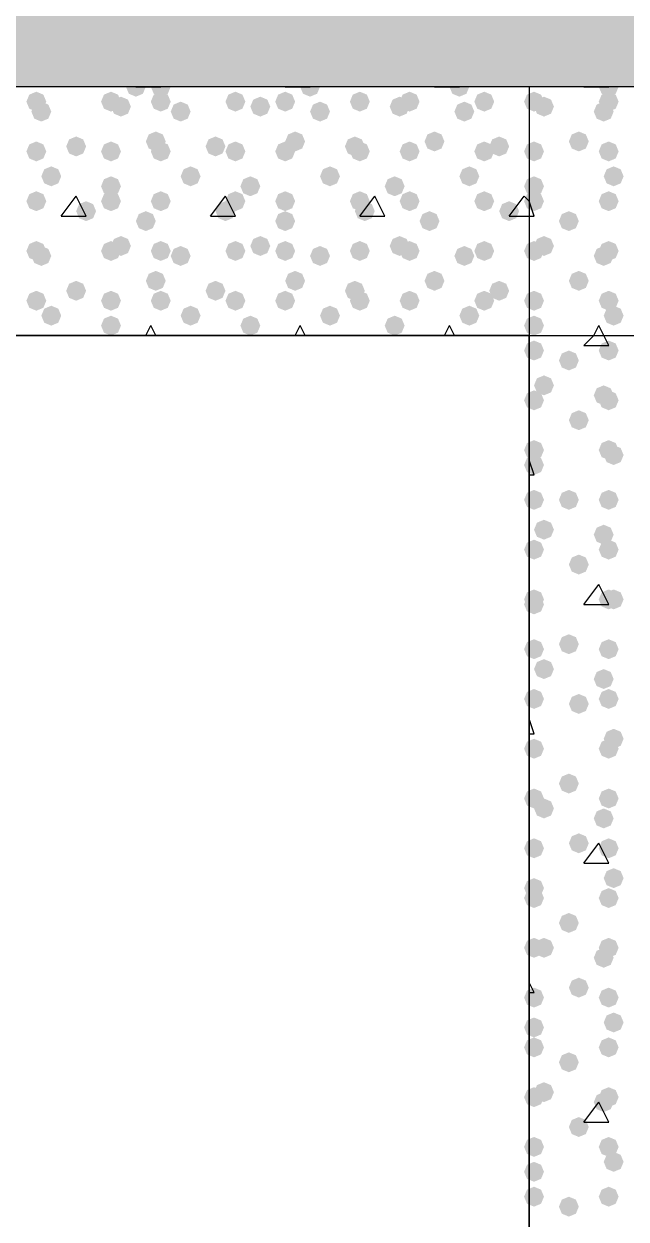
# Model space of a CAD drawing. Header units: millimetres. Extents: x 0 to 420, y 0 to 297.
# Drawn here: x 211.81 to 216.94, y 195.35 to 205.51 of the extents above; entities that cross this region are included whole.
import ezdxf

# ---------------------------------------------------------------- set-up
doc = ezdxf.new("R2010")
doc.units = ezdxf.units.MM
doc.layers.get('0').update_dxf_attribs({"linetype": 'CONTINUOUS'})

msp = doc.modelspace()

# ---------------------------------------------------------------- hatches: boundary and pattern name
at = {"true_color": 0x000008}
h = msp.add_hatch(color=0, dxfattribs=at)
h.paths.add_polyline_path([(379.603, 224.070333), (33.528, 224.070333), (379.603, 204.978)], flags=0)
h.paths.add_polyline_path([(33.528, 224.070333), (379.603, 204.978), (33.528, 204.978)], flags=0)
for points in [[(212.852, 204.978), (212.827129, 204.918204), (212.767333, 204.893333), (212.707538, 204.918204), (212.682667, 204.978), (212.707537, 205.037796), (212.767333, 205.062667), (212.827129, 205.037796)], [(213.063667, 204.978), (213.038796, 204.918204), (212.979, 204.893333), (212.919204, 204.918204), (212.894333, 204.978), (212.919204, 205.037796), (212.979, 205.062667), (213.038796, 205.037796)], [(214.333667, 204.978), (214.308796, 204.918204), (214.249, 204.893333), (214.189204, 204.918204), (214.164333, 204.978), (214.189204, 205.037796), (214.249, 205.062667), (214.308796, 205.037796)], [(215.603667, 204.978), (215.578796, 204.918204), (215.519, 204.893333), (215.459204, 204.918204), (215.434333, 204.978), (215.459204, 205.037796), (215.519, 205.062667), (215.578796, 205.037796)], [(212.005333, 204.851), (211.980462, 204.791204), (211.920667, 204.766333), (211.860871, 204.791204), (211.836, 204.851), (211.860871, 204.910796), (211.920667, 204.935667), (211.980462, 204.910796)], [(212.640333, 204.851), (212.615462, 204.791204), (212.555667, 204.766333), (212.495871, 204.791204), (212.471, 204.851), (212.495871, 204.910796), (212.555667, 204.935667), (212.615462, 204.910796)], [(213.063667, 204.851), (213.038796, 204.791204), (212.979, 204.766333), (212.919204, 204.791204), (212.894333, 204.851), (212.919204, 204.910796), (212.979, 204.935667), (213.038796, 204.910796)], [(213.698667, 204.851), (213.673796, 204.791204), (213.614, 204.766333), (213.554204, 204.791204), (213.529333, 204.851), (213.554204, 204.910796), (213.614, 204.935667), (213.673796, 204.910796)], [(214.122, 204.851), (214.097129, 204.791204), (214.037333, 204.766333), (213.977537, 204.791204), (213.952667, 204.851), (213.977537, 204.910796), (214.037333, 204.935667), (214.097129, 204.910796)], [(214.757, 204.851), (214.732129, 204.791204), (214.672333, 204.766333), (214.612537, 204.791204), (214.587667, 204.851), (214.612537, 204.910796), (214.672333, 204.935667), (214.732129, 204.910796)], [(215.180333, 204.851), (215.155462, 204.791204), (215.095667, 204.766333), (215.035871, 204.791204), (215.011, 204.851), (215.035871, 204.910796), (215.095667, 204.935667), (215.155462, 204.910796)], [(215.815333, 204.851), (215.790462, 204.791204), (215.730667, 204.766333), (215.670871, 204.791204), (215.646, 204.851), (215.670871, 204.910796), (215.730667, 204.935667), (215.790462, 204.910796)], [(212.047667, 204.766333), (212.022796, 204.706537), (211.963, 204.681667), (211.903204, 204.706537), (211.878333, 204.766333), (211.903204, 204.826129), (211.963, 204.851), (212.022796, 204.826129)], [(212.725, 204.808667), (212.700129, 204.748871), (212.640333, 204.724), (212.580537, 204.748871), (212.555667, 204.808667), (212.580537, 204.868462), (212.640333, 204.893333), (212.700129, 204.868463)], [(213.233, 204.766333), (213.208129, 204.706537), (213.148333, 204.681667), (213.088538, 204.706537), (213.063667, 204.766333), (213.088537, 204.826129), (213.148333, 204.851), (213.208129, 204.826129)], [(213.910333, 204.808667), (213.885462, 204.748871), (213.825667, 204.724), (213.765871, 204.748871), (213.741, 204.808667), (213.765871, 204.868462), (213.825667, 204.893333), (213.885462, 204.868463)], [(214.418333, 204.766333), (214.393463, 204.706537), (214.333667, 204.681667), (214.273871, 204.706537), (214.249, 204.766333), (214.273871, 204.826129), (214.333667, 204.851), (214.393462, 204.826129)], [(215.095667, 204.808667), (215.070796, 204.748871), (215.011, 204.724), (214.951204, 204.748871), (214.926333, 204.808667), (214.951204, 204.868462), (215.011, 204.893333), (215.070796, 204.868463)], [(215.646, 204.766333), (215.621129, 204.706537), (215.561333, 204.681667), (215.501538, 204.706537), (215.476667, 204.766333), (215.501537, 204.826129), (215.561333, 204.851), (215.621129, 204.826129)], [(212.344, 204.47), (212.319129, 204.410204), (212.259333, 204.385333), (212.199538, 204.410204), (212.174667, 204.47), (212.199537, 204.529796), (212.259333, 204.554667), (212.319129, 204.529796)], [(213.021333, 204.512333), (212.996462, 204.452537), (212.936667, 204.427667), (212.876871, 204.452537), (212.852, 204.512333), (212.876871, 204.572129), (212.936667, 204.597), (212.996462, 204.572129)], [(213.529333, 204.47), (213.504462, 204.410204), (213.444667, 204.385333), (213.384871, 204.410204), (213.36, 204.47), (213.384871, 204.529796), (213.444667, 204.554667), (213.504462, 204.529796)], [(214.206667, 204.512333), (214.181796, 204.452537), (214.122, 204.427667), (214.062204, 204.452537), (214.037333, 204.512333), (214.062204, 204.572129), (214.122, 204.597), (214.181796, 204.572129)], [(214.714667, 204.47), (214.689796, 204.410204), (214.63, 204.385333), (214.570204, 204.410204), (214.545333, 204.47), (214.570204, 204.529796), (214.63, 204.554667), (214.689796, 204.529796)], [(215.392, 204.512333), (215.367129, 204.452537), (215.307333, 204.427667), (215.247537, 204.452537), (215.222667, 204.512333), (215.247537, 204.572129), (215.307333, 204.597), (215.367129, 204.572129)], [(215.942333, 204.47), (215.917463, 204.410204), (215.857667, 204.385333), (215.797871, 204.410204), (215.773, 204.47), (215.797871, 204.529796), (215.857667, 204.554667), (215.917462, 204.529796)], [(212.005333, 204.427667), (211.980462, 204.367871), (211.920667, 204.343), (211.860871, 204.367871), (211.836, 204.427667), (211.860871, 204.487462), (211.920667, 204.512333), (211.980462, 204.487463)], [(212.640333, 204.427667), (212.615462, 204.367871), (212.555667, 204.343), (212.495871, 204.367871), (212.471, 204.427667), (212.495871, 204.487462), (212.555667, 204.512333), (212.615462, 204.487463)], [(213.063667, 204.427667), (213.038796, 204.367871), (212.979, 204.343), (212.919204, 204.367871), (212.894333, 204.427667), (212.919204, 204.487462), (212.979, 204.512333), (213.038796, 204.487463)], [(213.698667, 204.427667), (213.673796, 204.367871), (213.614, 204.343), (213.554204, 204.367871), (213.529333, 204.427667), (213.554204, 204.487462), (213.614, 204.512333), (213.673796, 204.487463)], [(214.122, 204.427667), (214.097129, 204.367871), (214.037333, 204.343), (213.977537, 204.367871), (213.952667, 204.427667), (213.977537, 204.487462), (214.037333, 204.512333), (214.097129, 204.487463)], [(214.757, 204.427667), (214.732129, 204.367871), (214.672333, 204.343), (214.612537, 204.367871), (214.587667, 204.427667), (214.612537, 204.487462), (214.672333, 204.512333), (214.732129, 204.487463)], [(215.180333, 204.427667), (215.155462, 204.367871), (215.095667, 204.343), (215.035871, 204.367871), (215.011, 204.427667), (215.035871, 204.487462), (215.095667, 204.512333), (215.155462, 204.487463)], [(215.815333, 204.427667), (215.790462, 204.367871), (215.730667, 204.343), (215.670871, 204.367871), (215.646, 204.427667), (215.670871, 204.487462), (215.730667, 204.512333), (215.790462, 204.487463)], [(212.132333, 204.216), (212.107463, 204.156204), (212.047667, 204.131333), (211.987871, 204.156204), (211.963, 204.216), (211.987871, 204.275796), (212.047667, 204.300667), (212.107462, 204.275796)], [(213.317667, 204.216), (213.292796, 204.156204), (213.233, 204.131333), (213.173204, 204.156204), (213.148333, 204.216), (213.173204, 204.275796), (213.233, 204.300667), (213.292796, 204.275796)], [(214.503, 204.216), (214.478129, 204.156204), (214.418333, 204.131333), (214.358538, 204.156204), (214.333667, 204.216), (214.358537, 204.275796), (214.418333, 204.300667), (214.478129, 204.275796)], [(215.688333, 204.216), (215.663462, 204.156204), (215.603667, 204.131333), (215.543871, 204.156204), (215.519, 204.216), (215.543871, 204.275796), (215.603667, 204.300667), (215.663462, 204.275796)], [(212.640333, 204.131333), (212.615462, 204.071537), (212.555667, 204.046667), (212.495871, 204.071537), (212.471, 204.131333), (212.495871, 204.191129), (212.555667, 204.216), (212.615462, 204.191129)], [(213.825667, 204.131333), (213.800796, 204.071537), (213.741, 204.046667), (213.681204, 204.071537), (213.656333, 204.131333), (213.681204, 204.191129), (213.741, 204.216), (213.800796, 204.191129)], [(215.053333, 204.131333), (215.028462, 204.071537), (214.968667, 204.046667), (214.908871, 204.071537), (214.884, 204.131333), (214.908871, 204.191129), (214.968667, 204.216), (215.028462, 204.191129)], [(212.005333, 204.004333), (211.980462, 203.944537), (211.920667, 203.919667), (211.860871, 203.944537), (211.836, 204.004333), (211.860871, 204.064129), (211.920667, 204.089), (211.980462, 204.064129)], [(212.640333, 204.004333), (212.615462, 203.944537), (212.555667, 203.919667), (212.495871, 203.944537), (212.471, 204.004333), (212.495871, 204.064129), (212.555667, 204.089), (212.615462, 204.064129)], [(213.063667, 204.004333), (213.038796, 203.944537), (212.979, 203.919667), (212.919204, 203.944537), (212.894333, 204.004333), (212.919204, 204.064129), (212.979, 204.089), (213.038796, 204.064129)], [(213.698667, 204.004333), (213.673796, 203.944537), (213.614, 203.919667), (213.554204, 203.944537), (213.529333, 204.004333), (213.554204, 204.064129), (213.614, 204.089), (213.673796, 204.064129)], [(214.122, 204.004333), (214.097129, 203.944537), (214.037333, 203.919667), (213.977537, 203.944537), (213.952667, 204.004333), (213.977537, 204.064129), (214.037333, 204.089), (214.097129, 204.064129)], [(214.757, 204.004333), (214.732129, 203.944537), (214.672333, 203.919667), (214.612537, 203.944537), (214.587667, 204.004333), (214.612537, 204.064129), (214.672333, 204.089), (214.732129, 204.064129)], [(215.180333, 204.004333), (215.155462, 203.944537), (215.095667, 203.919667), (215.035871, 203.944537), (215.011, 204.004333), (215.035871, 204.064129), (215.095667, 204.089), (215.155462, 204.064129)], [(215.815333, 204.004333), (215.790462, 203.944537), (215.730667, 203.919667), (215.670871, 203.944537), (215.646, 204.004333), (215.670871, 204.064129), (215.730667, 204.089), (215.790462, 204.064129)], [(212.428667, 203.919667), (212.403796, 203.859871), (212.344, 203.835), (212.284204, 203.859871), (212.259333, 203.919667), (212.284204, 203.979462), (212.344, 204.004333), (212.403796, 203.979463)], [(212.936667, 203.835), (212.911796, 203.775204), (212.852, 203.750333), (212.792204, 203.775204), (212.767333, 203.835), (212.792204, 203.894796), (212.852, 203.919667), (212.911796, 203.894796)], [(213.614, 203.919667), (213.589129, 203.859871), (213.529333, 203.835), (213.469538, 203.859871), (213.444667, 203.919667), (213.469537, 203.979462), (213.529333, 204.004333), (213.589129, 203.979463)], [(214.122, 203.835), (214.097129, 203.775204), (214.037333, 203.750333), (213.977537, 203.775204), (213.952667, 203.835), (213.977537, 203.894796), (214.037333, 203.919667), (214.097129, 203.894796)], [(214.799333, 203.919667), (214.774463, 203.859871), (214.714667, 203.835), (214.654871, 203.859871), (214.63, 203.919667), (214.654871, 203.979462), (214.714667, 204.004333), (214.774462, 203.979463)], [(215.349667, 203.835), (215.324796, 203.775204), (215.265, 203.750333), (215.205204, 203.775204), (215.180333, 203.835), (215.205204, 203.894796), (215.265, 203.919667), (215.324796, 203.894796)], [(216.027, 203.919667), (216.002129, 203.859871), (215.942333, 203.835), (215.882537, 203.859871), (215.857667, 203.919667), (215.882537, 203.979462), (215.942333, 204.004333), (216.002129, 203.979463)], [(212.005333, 203.581), (211.980462, 203.521204), (211.920667, 203.496333), (211.860871, 203.521204), (211.836, 203.581), (211.860871, 203.640796), (211.920667, 203.665667), (211.980462, 203.640796)], [(212.047667, 203.538667), (212.022796, 203.478871), (211.963, 203.454), (211.903204, 203.478871), (211.878333, 203.538667), (211.903204, 203.598462), (211.963, 203.623333), (212.022796, 203.598463)], [(212.640333, 203.581), (212.615462, 203.521204), (212.555667, 203.496333), (212.495871, 203.521204), (212.471, 203.581), (212.495871, 203.640796), (212.555667, 203.665667), (212.615462, 203.640796)], [(212.725, 203.623333), (212.700129, 203.563538), (212.640333, 203.538667), (212.580537, 203.563538), (212.555667, 203.623333), (212.580537, 203.683129), (212.640333, 203.708), (212.700129, 203.683129)], [(213.063667, 203.581), (213.038796, 203.521204), (212.979, 203.496333), (212.919204, 203.521204), (212.894333, 203.581), (212.919204, 203.640796), (212.979, 203.665667), (213.038796, 203.640796)], [(213.233, 203.538667), (213.208129, 203.478871), (213.148333, 203.454), (213.088538, 203.478871), (213.063667, 203.538667), (213.088537, 203.598462), (213.148333, 203.623333), (213.208129, 203.598463)], [(213.698667, 203.581), (213.673796, 203.521204), (213.614, 203.496333), (213.554204, 203.521204), (213.529333, 203.581), (213.554204, 203.640796), (213.614, 203.665667), (213.673796, 203.640796)], [(213.910333, 203.623333), (213.885462, 203.563538), (213.825667, 203.538667), (213.765871, 203.563538), (213.741, 203.623333), (213.765871, 203.683129), (213.825667, 203.708), (213.885462, 203.683129)], [(214.122, 203.581), (214.097129, 203.521204), (214.037333, 203.496333), (213.977537, 203.521204), (213.952667, 203.581), (213.977537, 203.640796), (214.037333, 203.665667), (214.097129, 203.640796)], [(214.418333, 203.538667), (214.393463, 203.478871), (214.333667, 203.454), (214.273871, 203.478871), (214.249, 203.538667), (214.273871, 203.598462), (214.333667, 203.623333), (214.393462, 203.598463)], [(214.757, 203.581), (214.732129, 203.521204), (214.672333, 203.496333), (214.612537, 203.521204), (214.587667, 203.581), (214.612537, 203.640796), (214.672333, 203.665667), (214.732129, 203.640796)], [(215.095667, 203.623333), (215.070796, 203.563538), (215.011, 203.538667), (214.951204, 203.563538), (214.926333, 203.623333), (214.951204, 203.683129), (215.011, 203.708), (215.070796, 203.683129)], [(215.180333, 203.581), (215.155462, 203.521204), (215.095667, 203.496333), (215.035871, 203.521204), (215.011, 203.581), (215.035871, 203.640796), (215.095667, 203.665667), (215.155462, 203.640796)], [(215.646, 203.538667), (215.621129, 203.478871), (215.561333, 203.454), (215.501538, 203.478871), (215.476667, 203.538667), (215.501537, 203.598462), (215.561333, 203.623333), (215.621129, 203.598463)], [(215.815333, 203.581), (215.790462, 203.521204), (215.730667, 203.496333), (215.670871, 203.521204), (215.646, 203.581), (215.670871, 203.640796), (215.730667, 203.665667), (215.790462, 203.640796)], [(213.021333, 203.327), (212.996462, 203.267204), (212.936667, 203.242333), (212.876871, 203.267204), (212.852, 203.327), (212.876871, 203.386796), (212.936667, 203.411667), (212.996462, 203.386796)], [(214.206667, 203.327), (214.181796, 203.267204), (214.122, 203.242333), (214.062204, 203.267204), (214.037333, 203.327), (214.062204, 203.386796), (214.122, 203.411667), (214.181796, 203.386796)], [(215.392, 203.327), (215.367129, 203.267204), (215.307333, 203.242333), (215.247537, 203.267204), (215.222667, 203.327), (215.247537, 203.386796), (215.307333, 203.411667), (215.367129, 203.386796)], [(212.344, 203.242333), (212.319129, 203.182537), (212.259333, 203.157667), (212.199538, 203.182537), (212.174667, 203.242333), (212.199537, 203.302129), (212.259333, 203.327), (212.319129, 203.302129)], [(213.529333, 203.242333), (213.504462, 203.182537), (213.444667, 203.157667), (213.384871, 203.182537), (213.36, 203.242333), (213.384871, 203.302129), (213.444667, 203.327), (213.504462, 203.302129)], [(214.714667, 203.242333), (214.689796, 203.182537), (214.63, 203.157667), (214.570204, 203.182537), (214.545333, 203.242333), (214.570204, 203.302129), (214.63, 203.327), (214.689796, 203.302129)], [(215.942333, 203.242333), (215.917463, 203.182537), (215.857667, 203.157667), (215.797871, 203.182537), (215.773, 203.242333), (215.797871, 203.302129), (215.857667, 203.327), (215.917462, 203.302129)], [(212.005333, 203.157667), (211.980462, 203.097871), (211.920667, 203.073), (211.860871, 203.097871), (211.836, 203.157667), (211.860871, 203.217462), (211.920667, 203.242333), (211.980462, 203.217463)], [(212.640333, 203.157667), (212.615462, 203.097871), (212.555667, 203.073), (212.495871, 203.097871), (212.471, 203.157667), (212.495871, 203.217462), (212.555667, 203.242333), (212.615462, 203.217463)], [(213.063667, 203.157667), (213.038796, 203.097871), (212.979, 203.073), (212.919204, 203.097871), (212.894333, 203.157667), (212.919204, 203.217462), (212.979, 203.242333), (213.038796, 203.217463)], [(213.698667, 203.157667), (213.673796, 203.097871), (213.614, 203.073), (213.554204, 203.097871), (213.529333, 203.157667), (213.554204, 203.217462), (213.614, 203.242333), (213.673796, 203.217463)], [(214.122, 203.157667), (214.097129, 203.097871), (214.037333, 203.073), (213.977537, 203.097871), (213.952667, 203.157667), (213.977537, 203.217462), (214.037333, 203.242333), (214.097129, 203.217463)], [(214.757, 203.157667), (214.732129, 203.097871), (214.672333, 203.073), (214.612537, 203.097871), (214.587667, 203.157667), (214.612537, 203.217462), (214.672333, 203.242333), (214.732129, 203.217463)], [(215.180333, 203.157667), (215.155462, 203.097871), (215.095667, 203.073), (215.035871, 203.097871), (215.011, 203.157667), (215.035871, 203.217462), (215.095667, 203.242333), (215.155462, 203.217463)], [(215.815333, 203.157667), (215.790462, 203.097871), (215.730667, 203.073), (215.670871, 203.097871), (215.646, 203.157667), (215.670871, 203.217462), (215.730667, 203.242333), (215.790462, 203.217463)], [(212.132333, 203.030667), (212.107463, 202.970871), (212.047667, 202.946), (211.987871, 202.970871), (211.963, 203.030667), (211.987871, 203.090462), (212.047667, 203.115333), (212.107462, 203.090463)], [(213.317667, 203.030667), (213.292796, 202.970871), (213.233, 202.946), (213.173204, 202.970871), (213.148333, 203.030667), (213.173204, 203.090462), (213.233, 203.115333), (213.292796, 203.090463)], [(214.503, 203.030667), (214.478129, 202.970871), (214.418333, 202.946), (214.358538, 202.970871), (214.333667, 203.030667), (214.358537, 203.090462), (214.418333, 203.115333), (214.478129, 203.090463)], [(215.688333, 203.030667), (215.663462, 202.970871), (215.603667, 202.946), (215.543871, 202.970871), (215.519, 203.030667), (215.543871, 203.090462), (215.603667, 203.115333), (215.663462, 203.090463)], [(212.640333, 202.946), (212.615462, 202.886204), (212.555667, 202.861333), (212.495871, 202.886204), (212.471, 202.946), (212.495871, 203.005796), (212.555667, 203.030667), (212.615462, 203.005796)], [(213.825667, 202.946), (213.800796, 202.886204), (213.741, 202.861333), (213.681204, 202.886204), (213.656333, 202.946), (213.681204, 203.005796), (213.741, 203.030667), (213.800796, 203.005796)], [(215.053333, 202.946), (215.028462, 202.886204), (214.968667, 202.861333), (214.908871, 202.886204), (214.884, 202.946), (214.908871, 203.005796), (214.968667, 203.030667), (215.028462, 203.005796)], [(216.238667, 202.734333), (216.213796, 202.674537), (216.154, 202.649667), (216.094204, 202.674537), (216.069333, 202.734333), (216.094204, 202.794129), (216.154, 202.819), (216.213796, 202.794129)], [(216.873667, 202.734333), (216.848796, 202.674537), (216.789, 202.649667), (216.729204, 202.674537), (216.704333, 202.734333), (216.729204, 202.794129), (216.789, 202.819), (216.848796, 202.794129)], [(216.535, 202.649667), (216.510129, 202.589871), (216.450333, 202.565), (216.390537, 202.589871), (216.365667, 202.649667), (216.390537, 202.709462), (216.450333, 202.734333), (216.510129, 202.709463)], [(216.323333, 202.438), (216.298463, 202.378204), (216.238667, 202.353333), (216.178871, 202.378204), (216.154, 202.438), (216.178871, 202.497796), (216.238667, 202.522667), (216.298462, 202.497796)], [(216.238667, 202.311), (216.213796, 202.251204), (216.154, 202.226333), (216.094204, 202.251204), (216.069333, 202.311), (216.094204, 202.370796), (216.154, 202.395667), (216.213796, 202.370796)], [(216.831333, 202.353333), (216.806462, 202.293537), (216.746667, 202.268667), (216.686871, 202.293537), (216.662, 202.353333), (216.686871, 202.413129), (216.746667, 202.438), (216.806462, 202.413129)], [(216.873667, 202.311), (216.848796, 202.251204), (216.789, 202.226333), (216.729204, 202.251204), (216.704333, 202.311), (216.729204, 202.370796), (216.789, 202.395667), (216.848796, 202.370796)], [(216.619667, 202.141667), (216.594796, 202.081871), (216.535, 202.057), (216.475204, 202.081871), (216.450333, 202.141667), (216.475204, 202.201462), (216.535, 202.226333), (216.594796, 202.201463)], [(216.238667, 201.887667), (216.213796, 201.827871), (216.154, 201.803), (216.094204, 201.827871), (216.069333, 201.887667), (216.094204, 201.947462), (216.154, 201.972333), (216.213796, 201.947463)], [(216.873667, 201.887667), (216.848796, 201.827871), (216.789, 201.803), (216.729204, 201.827871), (216.704333, 201.887667), (216.729204, 201.947462), (216.789, 201.972333), (216.848796, 201.947463)], [(216.916, 201.845333), (216.891129, 201.785537), (216.831333, 201.760667), (216.771538, 201.785537), (216.746667, 201.845333), (216.771537, 201.905129), (216.831333, 201.93), (216.891129, 201.905129)], [(216.238667, 201.760667), (216.213796, 201.700871), (216.154, 201.676), (216.094204, 201.700871), (216.069333, 201.760667), (216.094204, 201.820462), (216.154, 201.845333), (216.213796, 201.820463)], [(216.238667, 201.464333), (216.213796, 201.404538), (216.154, 201.379667), (216.094204, 201.404538), (216.069333, 201.464333), (216.094204, 201.524129), (216.154, 201.549), (216.213796, 201.524129)], [(216.535, 201.464333), (216.510129, 201.404538), (216.450333, 201.379667), (216.390537, 201.404538), (216.365667, 201.464333), (216.390537, 201.524129), (216.450333, 201.549), (216.510129, 201.524129)], [(216.873667, 201.464333), (216.848796, 201.404538), (216.789, 201.379667), (216.729204, 201.404538), (216.704333, 201.464333), (216.729204, 201.524129), (216.789, 201.549), (216.848796, 201.524129)], [(216.323333, 201.210333), (216.298463, 201.150537), (216.238667, 201.125667), (216.178871, 201.150537), (216.154, 201.210333), (216.178871, 201.270129), (216.238667, 201.295), (216.298462, 201.270129)], [(216.831333, 201.168), (216.806462, 201.108204), (216.746667, 201.083333), (216.686871, 201.108204), (216.662, 201.168), (216.686871, 201.227796), (216.746667, 201.252667), (216.806462, 201.227796)], [(216.238667, 201.041), (216.213796, 200.981204), (216.154, 200.956333), (216.094204, 200.981204), (216.069333, 201.041), (216.094204, 201.100796), (216.154, 201.125667), (216.213796, 201.100796)], [(216.873667, 201.041), (216.848796, 200.981204), (216.789, 200.956333), (216.729204, 200.981204), (216.704333, 201.041), (216.729204, 201.100796), (216.789, 201.125667), (216.848796, 201.100796)], [(216.619667, 200.914), (216.594796, 200.854204), (216.535, 200.829333), (216.475204, 200.854204), (216.450333, 200.914), (216.475204, 200.973796), (216.535, 200.998667), (216.594796, 200.973796)], [(216.238667, 200.617667), (216.213796, 200.557871), (216.154, 200.533), (216.094204, 200.557871), (216.069333, 200.617667), (216.094204, 200.677462), (216.154, 200.702333), (216.213796, 200.677463)], [(216.238667, 200.575333), (216.213796, 200.515537), (216.154, 200.490667), (216.094204, 200.515537), (216.069333, 200.575333), (216.094204, 200.635129), (216.154, 200.66), (216.213796, 200.635129)], [(216.873667, 200.617667), (216.848796, 200.557871), (216.789, 200.533), (216.729204, 200.557871), (216.704333, 200.617667), (216.729204, 200.677462), (216.789, 200.702333), (216.848796, 200.677463)], [(216.916, 200.617667), (216.891129, 200.557871), (216.831333, 200.533), (216.771538, 200.557871), (216.746667, 200.617667), (216.771537, 200.677462), (216.831333, 200.702333), (216.891129, 200.677463)], [(216.238667, 200.194333), (216.213796, 200.134537), (216.154, 200.109667), (216.094204, 200.134537), (216.069333, 200.194333), (216.094204, 200.254129), (216.154, 200.279), (216.213796, 200.254129)], [(216.535, 200.236667), (216.510129, 200.176871), (216.450333, 200.152), (216.390537, 200.176871), (216.365667, 200.236667), (216.390537, 200.296462), (216.450333, 200.321333), (216.510129, 200.296463)], [(216.873667, 200.194333), (216.848796, 200.134537), (216.789, 200.109667), (216.729204, 200.134537), (216.704333, 200.194333), (216.729204, 200.254129), (216.789, 200.279), (216.848796, 200.254129)], [(216.323333, 200.025), (216.298463, 199.965204), (216.238667, 199.940333), (216.178871, 199.965204), (216.154, 200.025), (216.178871, 200.084796), (216.238667, 200.109667), (216.298462, 200.084796)], [(216.831333, 199.940333), (216.806462, 199.880537), (216.746667, 199.855667), (216.686871, 199.880537), (216.662, 199.940333), (216.686871, 200.000129), (216.746667, 200.025), (216.806462, 200.000129)], [(216.238667, 199.771), (216.213796, 199.711204), (216.154, 199.686333), (216.094204, 199.711204), (216.069333, 199.771), (216.094204, 199.830796), (216.154, 199.855667), (216.213796, 199.830796)], [(216.873667, 199.771), (216.848796, 199.711204), (216.789, 199.686333), (216.729204, 199.711204), (216.704333, 199.771), (216.729204, 199.830796), (216.789, 199.855667), (216.848796, 199.830796)], [(216.619667, 199.728667), (216.594796, 199.668871), (216.535, 199.644), (216.475204, 199.668871), (216.450333, 199.728667), (216.475204, 199.788462), (216.535, 199.813333), (216.594796, 199.788463)], [(216.916, 199.432333), (216.891129, 199.372537), (216.831333, 199.347667), (216.771538, 199.372537), (216.746667, 199.432333), (216.771537, 199.492129), (216.831333, 199.517), (216.891129, 199.492129)], [(216.238667, 199.347667), (216.213796, 199.287871), (216.154, 199.263), (216.094204, 199.287871), (216.069333, 199.347667), (216.094204, 199.407462), (216.154, 199.432333), (216.213796, 199.407463)], [(216.238667, 199.347667), (216.213796, 199.287871), (216.154, 199.263), (216.094204, 199.287871), (216.069333, 199.347667), (216.094204, 199.407462), (216.154, 199.432333), (216.213796, 199.407463)], [(216.873667, 199.347667), (216.848796, 199.287871), (216.789, 199.263), (216.729204, 199.287871), (216.704333, 199.347667), (216.729204, 199.407462), (216.789, 199.432333), (216.848796, 199.407463)], [(216.535, 199.051333), (216.510129, 198.991537), (216.450333, 198.966667), (216.390537, 198.991537), (216.365667, 199.051333), (216.390537, 199.111129), (216.450333, 199.136), (216.510129, 199.111129)], [(216.238667, 198.924333), (216.213796, 198.864537), (216.154, 198.839667), (216.094204, 198.864537), (216.069333, 198.924333), (216.094204, 198.984129), (216.154, 199.009), (216.213796, 198.984129)], [(216.873667, 198.924333), (216.848796, 198.864537), (216.789, 198.839667), (216.729204, 198.864537), (216.704333, 198.924333), (216.729204, 198.984129), (216.789, 199.009), (216.848796, 198.984129)], [(216.323333, 198.839667), (216.298463, 198.779871), (216.238667, 198.755), (216.178871, 198.779871), (216.154, 198.839667), (216.178871, 198.899462), (216.238667, 198.924333), (216.298462, 198.899463)], [(216.831333, 198.755), (216.806462, 198.695204), (216.746667, 198.670333), (216.686871, 198.695204), (216.662, 198.755), (216.686871, 198.814796), (216.746667, 198.839667), (216.806462, 198.814796)], [(216.619667, 198.543333), (216.594796, 198.483537), (216.535, 198.458667), (216.475204, 198.483537), (216.450333, 198.543333), (216.475204, 198.603129), (216.535, 198.628), (216.594796, 198.603129)], [(216.238667, 198.501), (216.213796, 198.441204), (216.154, 198.416333), (216.094204, 198.441204), (216.069333, 198.501), (216.094204, 198.560796), (216.154, 198.585667), (216.213796, 198.560796)], [(216.873667, 198.501), (216.848796, 198.441204), (216.789, 198.416333), (216.729204, 198.441204), (216.704333, 198.501), (216.729204, 198.560796), (216.789, 198.585667), (216.848796, 198.560796)], [(216.916, 198.247), (216.891129, 198.187204), (216.831333, 198.162333), (216.771538, 198.187204), (216.746667, 198.247), (216.771537, 198.306796), (216.831333, 198.331667), (216.891129, 198.306796)], [(216.238667, 198.162333), (216.213796, 198.102537), (216.154, 198.077667), (216.094204, 198.102537), (216.069333, 198.162333), (216.094204, 198.222129), (216.154, 198.247), (216.213796, 198.222129)], [(216.238667, 198.077667), (216.213796, 198.017871), (216.154, 197.993), (216.094204, 198.017871), (216.069333, 198.077667), (216.094204, 198.137462), (216.154, 198.162333), (216.213796, 198.137463)], [(216.873667, 198.077667), (216.848796, 198.017871), (216.789, 197.993), (216.729204, 198.017871), (216.704333, 198.077667), (216.729204, 198.137462), (216.789, 198.162333), (216.848796, 198.137463)], [(216.535, 197.866), (216.510129, 197.806204), (216.450333, 197.781333), (216.390537, 197.806204), (216.365667, 197.866), (216.390537, 197.925796), (216.450333, 197.950667), (216.510129, 197.925796)], [(216.238667, 197.654333), (216.213796, 197.594538), (216.154, 197.569667), (216.094204, 197.594538), (216.069333, 197.654333), (216.094204, 197.714129), (216.154, 197.739), (216.213796, 197.714129)], [(216.323333, 197.654333), (216.298463, 197.594538), (216.238667, 197.569667), (216.178871, 197.594538), (216.154, 197.654333), (216.178871, 197.714129), (216.238667, 197.739), (216.298462, 197.714129)], [(216.873667, 197.654333), (216.848796, 197.594538), (216.789, 197.569667), (216.729204, 197.594538), (216.704333, 197.654333), (216.729204, 197.714129), (216.789, 197.739), (216.848796, 197.714129)], [(216.831333, 197.569667), (216.806462, 197.509871), (216.746667, 197.485), (216.686871, 197.509871), (216.662, 197.569667), (216.686871, 197.629462), (216.746667, 197.654333), (216.806462, 197.629463)], [(216.238667, 197.231), (216.213796, 197.171204), (216.154, 197.146333), (216.094204, 197.171204), (216.069333, 197.231), (216.094204, 197.290796), (216.154, 197.315667), (216.213796, 197.290796)], [(216.619667, 197.315667), (216.594796, 197.255871), (216.535, 197.231), (216.475204, 197.255871), (216.450333, 197.315667), (216.475204, 197.375462), (216.535, 197.400333), (216.594796, 197.375463)], [(216.873667, 197.231), (216.848796, 197.171204), (216.789, 197.146333), (216.729204, 197.171204), (216.704333, 197.231), (216.729204, 197.290796), (216.789, 197.315667), (216.848796, 197.290796)], [(216.916, 197.019333), (216.891129, 196.959537), (216.831333, 196.934667), (216.771538, 196.959537), (216.746667, 197.019333), (216.771537, 197.079129), (216.831333, 197.104), (216.891129, 197.079129)], [(216.238667, 196.977), (216.213796, 196.917204), (216.154, 196.892333), (216.094204, 196.917204), (216.069333, 196.977), (216.094204, 197.036796), (216.154, 197.061667), (216.213796, 197.036796)], [(216.238667, 196.807667), (216.213796, 196.747871), (216.154, 196.723), (216.094204, 196.747871), (216.069333, 196.807667), (216.094204, 196.867462), (216.154, 196.892333), (216.213796, 196.867463)], [(216.873667, 196.807667), (216.848796, 196.747871), (216.789, 196.723), (216.729204, 196.747871), (216.704333, 196.807667), (216.729204, 196.867462), (216.789, 196.892333), (216.848796, 196.867463)], [(216.535, 196.680667), (216.510129, 196.620871), (216.450333, 196.596), (216.390537, 196.620871), (216.365667, 196.680667), (216.390537, 196.740462), (216.450333, 196.765333), (216.510129, 196.740463)], [(216.323333, 196.426667), (216.298463, 196.366871), (216.238667, 196.342), (216.178871, 196.366871), (216.154, 196.426667), (216.178871, 196.486462), (216.238667, 196.511333), (216.298462, 196.486463)], [(216.238667, 196.384333), (216.213796, 196.324537), (216.154, 196.299667), (216.094204, 196.324537), (216.069333, 196.384333), (216.094204, 196.444129), (216.154, 196.469), (216.213796, 196.444129)], [(216.831333, 196.342), (216.806462, 196.282204), (216.746667, 196.257333), (216.686871, 196.282204), (216.662, 196.342), (216.686871, 196.401796), (216.746667, 196.426667), (216.806462, 196.401796)], [(216.873667, 196.384333), (216.848796, 196.324537), (216.789, 196.299667), (216.729204, 196.324537), (216.704333, 196.384333), (216.729204, 196.444129), (216.789, 196.469), (216.848796, 196.444129)], [(216.619667, 196.130333), (216.594796, 196.070537), (216.535, 196.045667), (216.475204, 196.070537), (216.450333, 196.130333), (216.475204, 196.190129), (216.535, 196.215), (216.594796, 196.190129)], [(216.238667, 195.961), (216.213796, 195.901204), (216.154, 195.876333), (216.094204, 195.901204), (216.069333, 195.961), (216.094204, 196.020796), (216.154, 196.045667), (216.213796, 196.020796)], [(216.873667, 195.961), (216.848796, 195.901204), (216.789, 195.876333), (216.729204, 195.901204), (216.704333, 195.961), (216.729204, 196.020796), (216.789, 196.045667), (216.848796, 196.020796)], [(216.916, 195.834), (216.891129, 195.774204), (216.831333, 195.749333), (216.771538, 195.774204), (216.746667, 195.834), (216.771537, 195.893796), (216.831333, 195.918667), (216.891129, 195.893796)], [(216.238667, 195.749333), (216.213796, 195.689537), (216.154, 195.664667), (216.094204, 195.689537), (216.069333, 195.749333), (216.094204, 195.809129), (216.154, 195.834), (216.213796, 195.809129)], [(216.238667, 195.537667), (216.213796, 195.477871), (216.154, 195.453), (216.094204, 195.477871), (216.069333, 195.537667), (216.094204, 195.597462), (216.154, 195.622333), (216.213796, 195.597463)], [(216.873667, 195.537667), (216.848796, 195.477871), (216.789, 195.453), (216.729204, 195.477871), (216.704333, 195.537667), (216.729204, 195.597462), (216.789, 195.622333), (216.848796, 195.597463)], [(216.535, 195.453), (216.510129, 195.393204), (216.450333, 195.368333), (216.390537, 195.393204), (216.365667, 195.453), (216.390537, 195.512796), (216.450333, 195.537667), (216.510129, 195.512796)]]:
    msp.add_hatch(color=0, dxfattribs=at).paths.add_polyline_path(points, flags=0)
at = {"true_color": 0x000007}
for points in [[(216.873667, 204.978), (216.848796, 204.918204), (216.789, 204.893333), (216.729204, 204.918204), (216.704333, 204.978), (216.729204, 205.037796), (216.789, 205.062667), (216.848796, 205.037796)], [(216.238667, 204.851), (216.213796, 204.791204), (216.154, 204.766333), (216.094204, 204.791204), (216.069333, 204.851), (216.094204, 204.910796), (216.154, 204.935667), (216.213796, 204.910796)], [(216.873667, 204.851), (216.848796, 204.791204), (216.789, 204.766333), (216.729204, 204.791204), (216.704333, 204.851), (216.729204, 204.910796), (216.789, 204.935667), (216.848796, 204.910796)], [(216.323333, 204.808667), (216.298463, 204.748871), (216.238667, 204.724), (216.178871, 204.748871), (216.154, 204.808667), (216.178871, 204.868462), (216.238667, 204.893333), (216.298462, 204.868463)], [(216.831333, 204.766333), (216.806462, 204.706537), (216.746667, 204.681667), (216.686871, 204.706537), (216.662, 204.766333), (216.686871, 204.826129), (216.746667, 204.851), (216.806462, 204.826129)], [(216.619667, 204.512333), (216.594796, 204.452537), (216.535, 204.427667), (216.475204, 204.452537), (216.450333, 204.512333), (216.475204, 204.572129), (216.535, 204.597), (216.594796, 204.572129)], [(216.238667, 204.427667), (216.213796, 204.367871), (216.154, 204.343), (216.094204, 204.367871), (216.069333, 204.427667), (216.094204, 204.487462), (216.154, 204.512333), (216.213796, 204.487463)], [(216.873667, 204.427667), (216.848796, 204.367871), (216.789, 204.343), (216.729204, 204.367871), (216.704333, 204.427667), (216.729204, 204.487462), (216.789, 204.512333), (216.848796, 204.487463)], [(216.916, 204.216), (216.891129, 204.156204), (216.831333, 204.131333), (216.771538, 204.156204), (216.746667, 204.216), (216.771537, 204.275796), (216.831333, 204.300667), (216.891129, 204.275796)], [(216.238667, 204.131333), (216.213796, 204.071537), (216.154, 204.046667), (216.094204, 204.071537), (216.069333, 204.131333), (216.094204, 204.191129), (216.154, 204.216), (216.213796, 204.191129)], [(216.238667, 204.004333), (216.213796, 203.944537), (216.154, 203.919667), (216.094204, 203.944537), (216.069333, 204.004333), (216.094204, 204.064129), (216.154, 204.089), (216.213796, 204.064129)], [(216.873667, 204.004333), (216.848796, 203.944537), (216.789, 203.919667), (216.729204, 203.944537), (216.704333, 204.004333), (216.729204, 204.064129), (216.789, 204.089), (216.848796, 204.064129)], [(216.535, 203.835), (216.510129, 203.775204), (216.450333, 203.750333), (216.390537, 203.775204), (216.365667, 203.835), (216.390537, 203.894796), (216.450333, 203.919667), (216.510129, 203.894796)], [(216.238667, 203.581), (216.213796, 203.521204), (216.154, 203.496333), (216.094204, 203.521204), (216.069333, 203.581), (216.094204, 203.640796), (216.154, 203.665667), (216.213796, 203.640796)], [(216.323333, 203.623333), (216.298463, 203.563538), (216.238667, 203.538667), (216.178871, 203.563538), (216.154, 203.623333), (216.178871, 203.683129), (216.238667, 203.708), (216.298462, 203.683129)], [(216.831333, 203.538667), (216.806462, 203.478871), (216.746667, 203.454), (216.686871, 203.478871), (216.662, 203.538667), (216.686871, 203.598462), (216.746667, 203.623333), (216.806462, 203.598463)], [(216.873667, 203.581), (216.848796, 203.521204), (216.789, 203.496333), (216.729204, 203.521204), (216.704333, 203.581), (216.729204, 203.640796), (216.789, 203.665667), (216.848796, 203.640796)], [(216.619667, 203.327), (216.594796, 203.267204), (216.535, 203.242333), (216.475204, 203.267204), (216.450333, 203.327), (216.475204, 203.386796), (216.535, 203.411667), (216.594796, 203.386796)], [(216.238667, 203.157667), (216.213796, 203.097871), (216.154, 203.073), (216.094204, 203.097871), (216.069333, 203.157667), (216.094204, 203.217462), (216.154, 203.242333), (216.213796, 203.217463)], [(216.873667, 203.157667), (216.848796, 203.097871), (216.789, 203.073), (216.729204, 203.097871), (216.704333, 203.157667), (216.729204, 203.217462), (216.789, 203.242333), (216.848796, 203.217463)], [(216.916, 203.030667), (216.891129, 202.970871), (216.831333, 202.946), (216.771538, 202.970871), (216.746667, 203.030667), (216.771537, 203.090462), (216.831333, 203.115333), (216.891129, 203.090463)], [(216.238667, 202.946), (216.213796, 202.886204), (216.154, 202.861333), (216.094204, 202.886204), (216.069333, 202.946), (216.094204, 203.005796), (216.154, 203.030667), (216.213796, 203.005796)]]:
    msp.add_hatch(color=0, dxfattribs=at).paths.add_polyline_path(points, flags=0)

# ---------------------------------------------------------------- linework, layer by layer
at = {"color": 0, "true_color": 0x000008}
msp.add_lwpolyline([(33.528, 224.070333), (379.603, 204.978), (33.528, 204.978)], close=True, dxfattribs=at)
at = {"color": 0, "true_color": 0x000007}
for points in [[(32.469667, 183.811333), (32.469667, 160.485667), (380.661333, 160.485667), (380.661333, 183.811333), (218.228333, 183.811333), (218.228333, 204.978), (194.902667, 204.978), (194.902667, 183.811333)], [(32.469667, 183.811333), (32.469667, 160.485667), (380.661333, 160.485667), (380.661333, 183.811333), (218.228333, 183.811333), (218.228333, 204.978), (194.902667, 204.978), (194.902667, 183.811333)], [(216.111667, 204.978), (216.111667, 202.861333), (218.228333, 202.861333), (218.228333, 204.978)]]:
    msp.add_lwpolyline(points, close=True, dxfattribs=at)
for points in [[(216.111667, 204.978), (197.019333, 204.978)], [(216.577333, 204.978), (216.789, 204.978)], [(216.577333, 204.978), (216.619667, 204.978)], [(216.154, 203.877333), (216.111667, 204.004333)], [(216.111667, 203.877333), (216.154, 203.877333)], [(216.662, 202.861333), (216.704333, 202.946)], [(216.746667, 202.861333), (216.704333, 202.946)], [(197.019333, 202.861333), (216.111667, 202.861333)], [(216.111667, 202.861333), (216.111667, 183.811333)]]:
    msp.add_lwpolyline(points, dxfattribs=at)
at = {"color": 0, "true_color": 0x000008}
for points in [[(212.767333, 204.978), (212.979, 204.978)], [(214.037333, 204.978), (214.249, 204.978)], [(214.037333, 204.978), (214.079667, 204.978)], [(215.307333, 204.978), (215.519, 204.978)], [(215.307333, 204.978), (215.349667, 204.978)], [(212.132333, 203.877333), (212.259333, 204.046667)], [(212.344, 203.877333), (212.259333, 204.046667)], [(213.402333, 203.877333), (213.529333, 204.046667)], [(213.614, 203.877333), (213.529333, 204.046667)], [(214.672333, 203.877333), (214.799333, 204.046667)], [(214.884, 203.877333), (214.799333, 204.046667)], [(215.942333, 203.877333), (216.069333, 204.046667)], [(216.111667, 204.004333), (216.069333, 204.046667)], [(212.132333, 203.877333), (212.344, 203.877333)], [(213.402333, 203.877333), (213.614, 203.877333)], [(214.672333, 203.877333), (214.884, 203.877333)], [(215.942333, 203.877333), (216.111667, 203.877333)], [(212.852, 202.861333), (212.894333, 202.946)], [(212.936667, 202.861333), (212.894333, 202.946)], [(214.122, 202.861333), (214.164333, 202.946)], [(214.206667, 202.861333), (214.164333, 202.946)], [(215.392, 202.861333), (215.434333, 202.946)], [(215.476667, 202.861333), (215.434333, 202.946)], [(216.577333, 202.776667), (216.662, 202.861333)], [(216.789, 202.776667), (216.746667, 202.861333)], [(216.577333, 202.776667), (216.789, 202.776667)], [(216.154, 201.676), (216.111667, 201.803)], [(216.111667, 201.676), (216.154, 201.676)], [(216.577333, 200.575333), (216.704333, 200.744667)], [(216.789, 200.575333), (216.704333, 200.744667)], [(216.577333, 200.575333), (216.789, 200.575333)], [(216.154, 199.474667), (216.111667, 199.601667)], [(216.111667, 199.474667), (216.154, 199.474667)], [(216.577333, 198.374), (216.704333, 198.543333)], [(216.789, 198.374), (216.704333, 198.543333)], [(216.577333, 198.374), (216.789, 198.374)], [(216.154, 197.273333), (216.111667, 197.358)], [(216.111667, 197.273333), (216.154, 197.273333)], [(216.577333, 196.172667), (216.704333, 196.342)], [(216.789, 196.172667), (216.704333, 196.342)], [(216.577333, 196.172667), (216.789, 196.172667)]]:
    msp.add_lwpolyline(points, dxfattribs=at)
at = {"color": 0, "true_color": 0x0000fd}
msp.add_lwpolyline([(34.586333, 162.602333), (378.544667, 162.602333), (378.544667, 181.694667), (216.111667, 181.694667), (216.111667, 202.861333), (197.019333, 202.861333), (197.019333, 181.694667), (34.586333, 181.694667)], close=True, dxfattribs=at)

doc.saveas('drawing.dxf')
